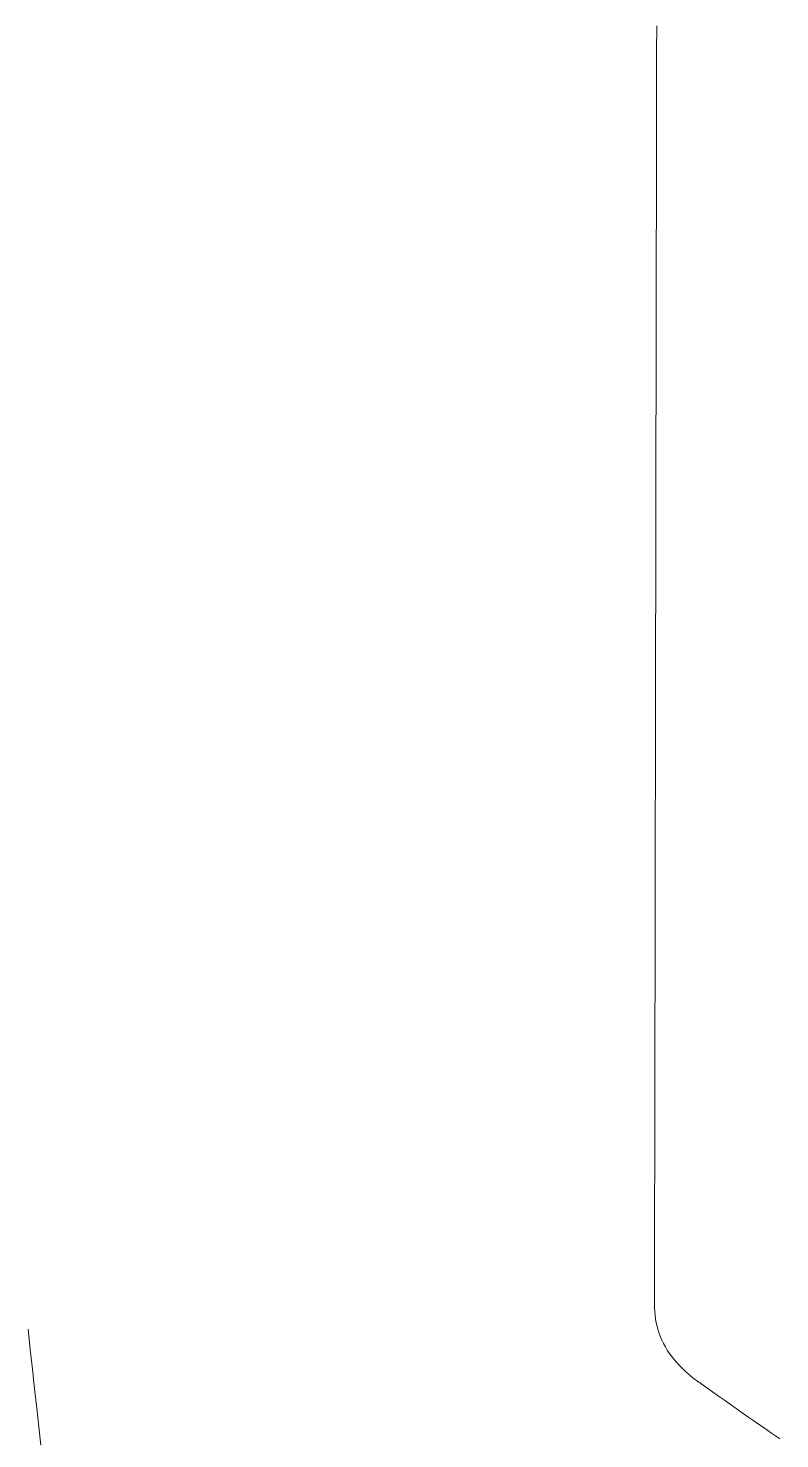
# Model space of a CAD drawing. Extents: x 766778 to 845620, y 133762 to 209800.
# Drawn here: x 786868.9 to 786918, y 190158.8 to 190250.8 of the extents above; entities that cross this region are included whole.
import ezdxf

# ---------------------------------------------------------------- set-up
doc = ezdxf.new("R2010")
doc.units = 0
doc.header["$MEASUREMENT"] = 0
doc.layers.get('0').update_dxf_attribs({"color": 1, "linetype": 'CONTINUOUS'})
doc.layers.add('LA-4748_SHOWN', color=2, linetype='CONTINUOUS', lineweight=53)

# ---------------------------------------------------------------- blocks, each defined once
blk = doc.blocks.new('ENGINE')
at = {"layer": 'LA-4748_SHOWN', "color": 252, "lineweight": 5}
for p, q in [((945858.275, 204939.478), (945858.279, 204940.312)), ((945858.281, 204940.728), (945858.279, 204940.312)), ((945858.275, 204939.478), (945858.273, 204939.062)), ((945858.269, 204938.228), (945858.266, 204937.812)), ((945858.271, 204938.645), (945858.269, 204938.228)), ((945858.273, 204939.062), (945858.271, 204938.645)), ((945858.264, 204937.395), (945858.262, 204936.978)), ((945858.266, 204937.812), (945858.264, 204937.395)), ((945858.26, 204936.562), (945858.258, 204936.145)), ((945858.262, 204936.978), (945858.26, 204936.562)), ((945858.256, 204935.728), (945858.254, 204935.312)), ((945858.258, 204936.145), (945858.256, 204935.728)), ((945858.252, 204934.895), (945858.25, 204934.478)), ((945858.254, 204935.312), (945858.252, 204934.895)), ((945858.246, 204933.645), (945858.244, 204933.228)), ((945858.25, 204934.478), (945858.246, 204933.645)), ((945858.242, 204932.812), (945858.24, 204932.395)), ((945858.244, 204933.228), (945858.242, 204932.812)), ((945858.225, 204929.513), (945858.238, 204931.979)), ((945858.24, 204932.395), (945858.238, 204931.979)), ((945858.218, 204928.28), (945858.222, 204929.102)), ((945858.225, 204929.513), (945858.222, 204929.102)), ((945858.218, 204928.28), (945858.216, 204927.869)), ((945858.211, 204927.048), (945858.216, 204927.869)), ((945858.207, 204926.226), (945858.204, 204925.815)), ((945858.209, 204926.637), (945858.207, 204926.226)), ((945858.211, 204927.048), (945858.209, 204926.637)), ((945858.202, 204925.404), (945858.2, 204924.993)), ((945858.204, 204925.815), (945858.202, 204925.404)), ((945858.198, 204924.582), (945858.196, 204924.171)), ((945858.2, 204924.993), (945858.198, 204924.582)), ((945858.193, 204923.76), (945858.191, 204923.349)), ((945858.196, 204924.171), (945858.193, 204923.76)), ((945858.187, 204922.528), (945858.184, 204922.117)), ((945858.187, 204922.528), (945858.191, 204923.349)), ((945858.18, 204921.295), (945858.184, 204922.117)), ((945858.15, 204915.542), (945858.178, 204920.884)), ((945858.18, 204921.295), (945858.178, 204920.884)), ((945858.15, 204915.542), (945858.148, 204915.131)), ((945858.141, 204913.898), (945858.148, 204915.131)), ((945858.135, 204912.666), (945858.139, 204913.487)), ((945858.141, 204913.898), (945858.139, 204913.487)), ((945858.135, 204912.666), (945858.133, 204912.255)), ((945858.126, 204911.022), (945858.133, 204912.255)), ((945858.118, 204909.378), (945858.124, 204910.611)), ((945858.126, 204911.022), (945858.124, 204910.611)), ((945858.107, 204907.324), (945858.116, 204908.968)), ((945858.118, 204909.378), (945858.116, 204908.968)), ((945858.092, 204904.448), (945858.105, 204906.913)), ((945858.107, 204907.324), (945858.105, 204906.913)), ((945858.092, 204904.448), (945858.09, 204904.037)), ((945858.073, 204900.749), (945858.09, 204904.037)), ((945858.073, 204900.749), (945858.071, 204900.338)), ((945858.058, 204897.872), (945858.071, 204900.338)), ((945858.058, 204897.872), (945858.056, 204897.461)), ((945858.047, 204895.818), (945858.056, 204897.461)), ((945858.032, 204892.943), (945858.045, 204895.407)), ((945858.047, 204895.818), (945858.045, 204895.407)), ((945858.007, 204888.013), (945858.03, 204892.533)), ((945858.032, 204892.943), (945858.03, 204892.533)), ((945857.994, 204885.52), (945858.005, 204887.599)), ((945858.007, 204888.013), (945858.005, 204887.599)), ((945857.985, 204883.848), (945857.992, 204885.102)), ((945857.994, 204885.52), (945857.992, 204885.102)), ((945857.974, 204881.757), (945857.983, 204883.429)), ((945857.985, 204883.848), (945857.983, 204883.429)), ((945857.961, 204879.261), (945857.972, 204881.339)), ((945857.974, 204881.757), (945857.972, 204881.339)), ((945857.94, 204875.168), (945857.959, 204878.847)), ((945857.961, 204879.261), (945857.959, 204878.847)), ((945857.925, 204872.371), (945857.938, 204874.765)), ((945857.94, 204875.168), (945857.938, 204874.765)), ((945857.915, 204870.405), (945857.923, 204871.975)), ((945857.925, 204872.371), (945857.923, 204871.975)), ((945857.915, 204870.405), (945857.913, 204870.014)), ((945857.909, 204869.237), (945857.907, 204868.85)), ((945857.909, 204869.237), (945857.913, 204870.014)), ((945857.901, 204867.694), (945857.907, 204868.85)), ((945857.901, 204867.694), (945857.899, 204867.31)), ((945857.889, 204865.408), (945857.899, 204867.31)), ((945857.885, 204864.655), (945857.883, 204864.279)), ((945857.887, 204865.031), (945857.885, 204864.655)), ((945857.889, 204865.408), (945857.887, 204865.031)), ((945857.881, 204863.905), (945857.879, 204863.532)), ((945857.883, 204864.279), (945857.881, 204863.905)), ((945857.875, 204862.789), (945857.873, 204862.419)), ((945857.877, 204863.16), (945857.875, 204862.789)), ((945857.879, 204863.532), (945857.877, 204863.16)), ((945857.871, 204862.05), (945857.869, 204861.682)), ((945857.873, 204862.419), (945857.871, 204862.05)), ((945857.865, 204860.95), (945857.862, 204860.586)), ((945857.867, 204861.315), (945857.865, 204860.95)), ((945857.869, 204861.682), (945857.867, 204861.315)), ((945857.861, 204860.223), (945857.858, 204859.861)), ((945857.862, 204860.586), (945857.861, 204860.223)), ((945857.853, 204858.782), (945857.856, 204859.5)), ((945857.858, 204859.861), (945857.856, 204859.5)), ((945857.845, 204857.362), (945857.851, 204858.425)), ((945857.853, 204858.782), (945857.851, 204858.425)), ((945857.845, 204857.362), (945857.849, 204857.109)), ((945857.849, 204857.109), (945857.862, 204856.858)), ((945857.862, 204856.858), (945857.885, 204856.611)), ((945857.885, 204856.611), (945857.918, 204856.367)), ((945857.918, 204856.367), (945857.962, 204856.126)), ((945817.1, 204854.538), (945816.966, 204855.865)), ((945857.962, 204856.126), (945858.015, 204855.889)), ((945858.015, 204855.889), (945858.079, 204855.656)), ((945858.079, 204855.656), (945858.152, 204855.428)), ((945858.152, 204855.428), (945858.236, 204855.204)), ((945817.234, 204853.236), (945817.1, 204854.538)), ((945858.236, 204855.204), (945858.33, 204854.985)), ((945858.33, 204854.985), (945858.435, 204854.77)), ((945858.435, 204854.77), (945858.549, 204854.558)), ((945858.549, 204854.558), (945858.673, 204854.351)), ((945858.673, 204854.351), (945858.806, 204854.148)), ((945858.806, 204854.148), (945858.95, 204853.948)), ((945858.95, 204853.948), (945859.102, 204853.751)), ((945859.102, 204853.751), (945859.264, 204853.557)), ((945859.264, 204853.557), (945859.436, 204853.367)), ((945817.369, 204851.961), (945817.234, 204853.236)), ((945859.436, 204853.367), (945859.617, 204853.18)), ((945859.617, 204853.18), (945859.806, 204852.996)), ((945859.806, 204852.996), (945860.005, 204852.817)), ((945860.005, 204852.817), (945860.212, 204852.641)), ((945860.212, 204852.641), (945860.429, 204852.469)), ((945817.504, 204850.711), (945817.369, 204851.961)), ((945860.429, 204852.469), (945860.654, 204852.302)), ((945817.639, 204849.487), (945817.504, 204850.711)), ((945817.775, 204848.289), (945817.639, 204849.487))]:
    blk.add_line(p, q, dxfattribs=at)
for centre, major_axis, ratio, start_param, end_param in [((945745.195, 204912.991), (-198.051, 130.362), 0.064447, 4.131802, 4.133042), ((945907.594, 205103.96), (113.644, -283.848), 0.634151, 5.498663, 5.522306), ((945858.534, 204844.825), (9.914, -0.575), 0.608303, 0.754307, 0.787646)]:
    blk.add_ellipse(centre, major_axis=major_axis, ratio=ratio, start_param=start_param, end_param=end_param, dxfattribs=at)

msp = doc.modelspace()

# ---------------------------------------------------------------- block references
at = {"color": 7, "linetype": 'Continuous', "rotation": 0.1984573570547499}
msp.add_blockref('ENGINE', (-158232.80366, -17964.77499), dxfattribs=at)

doc.saveas('drawing.dxf')
